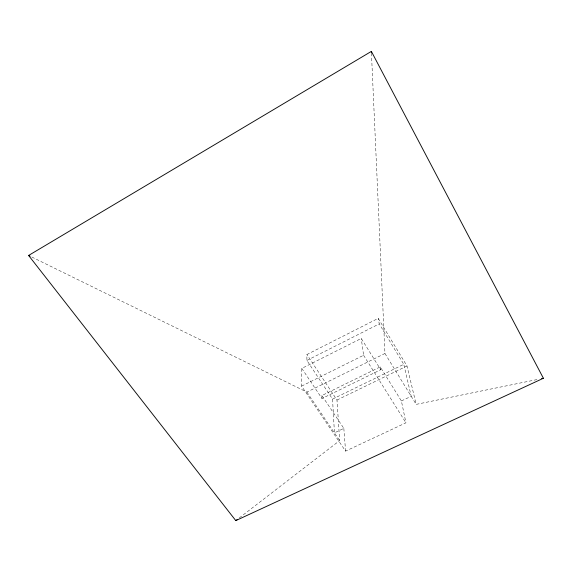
<?xml version="1.0" encoding="UTF-8"?>
<svg xmlns="http://www.w3.org/2000/svg" width="572" height="572" viewBox="0 0 572 572"><rect width="100%" height="100%" fill="white"/><g stroke="black" fill="none" stroke-linecap="round" stroke-linejoin="round"><path stroke-width="0.43" stroke-dasharray="2.86 2.15" d="M301.801 368.397L321.986 398.512L380.73 369.734L361.261 338.467L301.801 368.397L301.58 386.121L345.574 451.122L405.941 422.815L401.394 400.951L380.23 366.895L321.886 395.545L343.836 428.392L334.448 432.861L332.539 399.106L306.899 360.439L306.907 354.533L378.206 318.375L406.985 365.958L416.166 404.375L537.301 379.515M239.325 517.889L339.668 440.583L336.987 400.057L306.907 354.533M306.899 360.439L379.265 323.888L378.206 318.375M301.58 386.121L363.592 355.269L361.261 338.467M31.81 257.035L306.892 392.099L384.949 353.489L371.493 54.068M332.539 399.106L403.782 364.335L379.265 323.888M336.987 400.057L406.985 365.958M401.394 400.951L411.197 396.282L403.782 364.335M306.892 392.099L339.668 440.583M363.592 355.269L405.941 422.815M384.949 353.489L416.166 404.375M380.23 366.895L380.73 369.734M343.836 428.392L345.574 451.122M321.886 395.545L321.986 398.512"/><path stroke-width="0.86" d="M235.793 520.606L543.4 378.264L371.371 51.394L28.6 255.455L235.793 520.606L237.208 519.519M541.655 378.621L543.4 378.264M28.6 255.455L30.202 256.249M371.371 51.394L371.457 53.175"/></g></svg>
